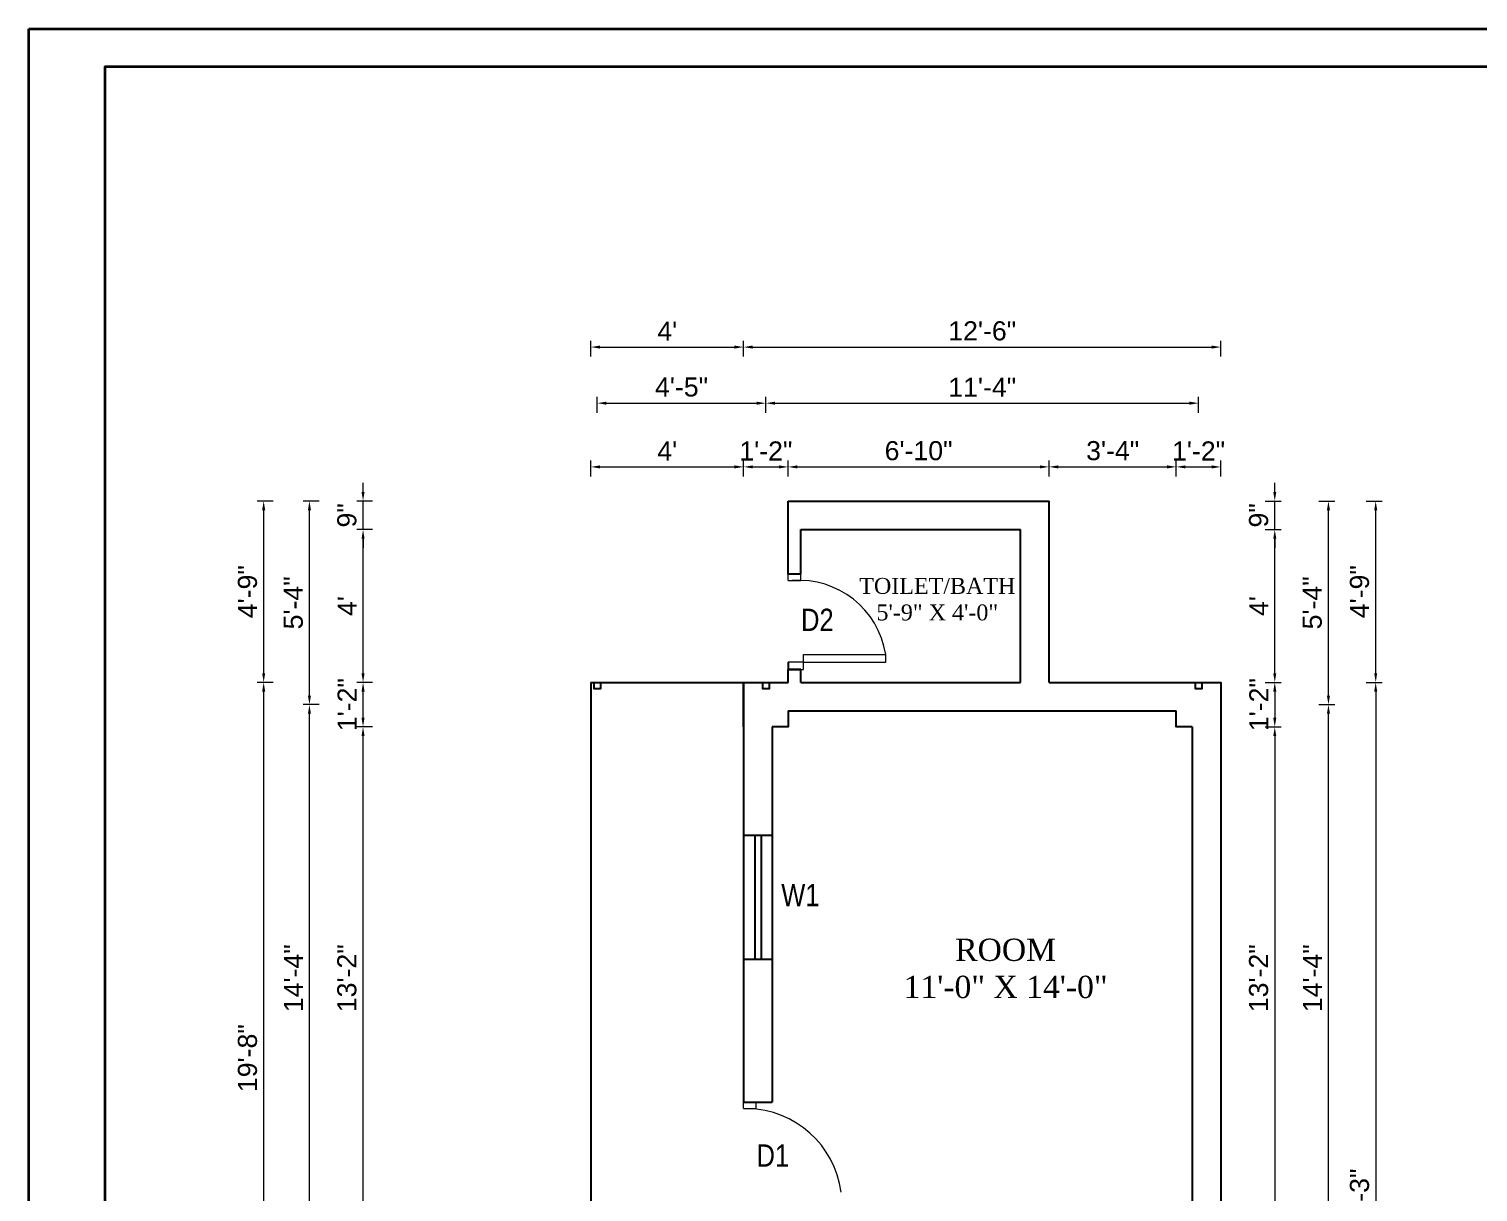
# Model space of a CAD drawing. Header units: inches. Extents: x 0 to 383786, y -45810 to 0.
# Drawn here: x 338159.9 to 338615.3, y -43385.1 to -43019.5 of the extents above; entities that cross this region are included whole.
import ezdxf

# ---------------------------------------------------------------- set-up
doc = ezdxf.new("R2010")
doc.units = ezdxf.units.IN
doc.header["$LTSCALE"] = 2
doc.header["$MEASUREMENT"] = 0
doc.header["$PDMODE"] = 34
doc.layers.get('0').update_dxf_attribs({"linetype": 'CONTINUOUS'})
doc.layers.get('DEFPOINTS').update_dxf_attribs({"color": 141, "linetype": 'CONTINUOUS'})
for name, color, linetype, lineweight in [('dimension', 160, 'CONTINUOUS', 15), ('steps', 253, 'CONTINUOUS', 20), ('truss', 1, 'CONTINUOUS', 25)]:
    doc.layers.add(name, color=color, linetype=linetype, lineweight=lineweight)
doc.layers.add('Normal Wall', color=7, linetype='CONTINUOUS', lineweight=35, true_color=0xffaf89)
doc.styles.add('Lettring Text', font='arial.ttf')
doc.styles.get("Standard").update_dxf_attribs({"font": 'ARIALN.TTF'})
doc.dimstyles.new('Copy of Standard', dxfattribs={"dimtxt": 6, "dimasz": 2.875, "dimexe": 2, "dimexo": 4, "dimgap": 2, "dimtad": 1, "dimdec": 0, "dimrnd": 1, "dimzin": 0, "dimdsep": 46, "dimlunit": 4, "dimtxsty": 'Lettring Text', "dimcen": 0.1, "dimclrd": 7, "dimclre": 7, "dimclrt": 7, "dimazin": 0, "dimtfac": 0.645, "dimtdec": 0, "dimtmove": 1, "dimatfit": 0, "dimfxl": 3, "dimfxlon": 1, "dimtfillclr": 256, "dimtolj": 1, "dimtzin": 0, "dimlwd": -1, "dimlwe": -1, "dimarcsym": 2})

# ---------------------------------------------------------------- blocks, each defined once
blk = doc.blocks.new('*D830')
at = {"layer": 'DEFPOINTS', "color": 0, "ltscale": 0.5, "transparency": 16777216}
for p in [(338384.5, -43157.12), (338336.5, -43224.85), (338384.5, -43224.85)]:
    blk.add_point(p, dxfattribs=at)
at = {"layer": 'steps', "color": 7, "ltscale": 0.5, "transparency": 16777216}
for p, q in [((338336.5, -43160.12), (338336.5, -43155.12)), ((338384.5, -43160.12), (338384.5, -43155.12)), ((338339.37, -43157.12), (338381.62, -43157.12))]:
    blk.add_line(p, q, dxfattribs=at)
for points in [[(338339.37, -43156.64), (338339.37, -43157.6), (338336.5, -43157.12)], [(338381.62, -43156.64), (338381.62, -43157.6), (338384.5, -43157.12)]]:
    blk.add_solid(points, dxfattribs=at)
at = {"layer": 'steps', "color": 7, "ltscale": 0.5, "transparency": 16777216, "insert": (338360.5, -43152.12), "char_height": 6, "attachment_point": 5, "style": 'Lettring Text'}
blk.add_mtext("\\A1;4'", dxfattribs=at)
blk = doc.blocks.new('*D831')
at = {"layer": 'DEFPOINTS', "color": 0, "ltscale": 0.5, "transparency": 16777216}
for p in [(338398.5, -43157.12), (338398.5, -43167.85), (338384.5, -43224.85)]:
    blk.add_point(p, dxfattribs=at)
at = {"layer": 'steps', "color": 7, "ltscale": 0.5, "transparency": 16777216}
for p, q in [((338384.5, -43160.12), (338384.5, -43155.12)), ((338398.5, -43160.12), (338398.5, -43155.12)), ((338387.37, -43157.12), (338395.62, -43157.12))]:
    blk.add_line(p, q, dxfattribs=at)
for points in [[(338387.37, -43156.64), (338387.37, -43157.6), (338384.5, -43157.12)], [(338395.62, -43156.64), (338395.62, -43157.6), (338398.5, -43157.12)]]:
    blk.add_solid(points, dxfattribs=at)
at = {"layer": 'steps', "color": 7, "ltscale": 0.5, "transparency": 16777216, "insert": (338391.5, -43152.11), "char_height": 6, "attachment_point": 5, "style": 'Lettring Text'}
blk.add_mtext('\\A1;1\'-2"', dxfattribs=at)
blk = doc.blocks.new('*D832')
at = {"layer": 'DEFPOINTS', "color": 0, "ltscale": 0.5, "transparency": 16777216}
for p in [(338480.5, -43157.12), (338398.5, -43167.85), (338480.5, -43167.85)]:
    blk.add_point(p, dxfattribs=at)
at = {"layer": 'steps', "color": 7, "ltscale": 0.5, "transparency": 16777216}
for p, q in [((338398.5, -43160.12), (338398.5, -43155.12)), ((338480.5, -43160.12), (338480.5, -43155.12)), ((338401.37, -43157.12), (338477.62, -43157.12))]:
    blk.add_line(p, q, dxfattribs=at)
for points in [[(338401.37, -43156.64), (338401.37, -43157.6), (338398.5, -43157.12)], [(338477.62, -43156.64), (338477.62, -43157.6), (338480.5, -43157.12)]]:
    blk.add_solid(points, dxfattribs=at)
at = {"layer": 'steps', "color": 7, "ltscale": 0.5, "transparency": 16777216, "insert": (338439.5, -43152.06), "char_height": 6, "attachment_point": 5, "style": 'Lettring Text'}
blk.add_mtext('\\A1;6\'-10"', dxfattribs=at)
blk = doc.blocks.new('*D833')
at = {"layer": 'DEFPOINTS', "color": 0, "ltscale": 0.5, "transparency": 16777216}
for p in [(338520.5, -43157.12), (338480.5, -43167.85), (338520.5, -43233.85)]:
    blk.add_point(p, dxfattribs=at)
at = {"layer": 'steps', "color": 7, "ltscale": 0.5, "transparency": 16777216}
for p, q in [((338480.5, -43160.12), (338480.5, -43155.12)), ((338520.5, -43160.12), (338520.5, -43155.12)), ((338483.37, -43157.12), (338517.62, -43157.12))]:
    blk.add_line(p, q, dxfattribs=at)
for points in [[(338483.37, -43156.64), (338483.37, -43157.6), (338480.5, -43157.12)], [(338517.62, -43156.64), (338517.62, -43157.6), (338520.5, -43157.12)]]:
    blk.add_solid(points, dxfattribs=at)
at = {"layer": 'steps', "color": 7, "ltscale": 0.5, "transparency": 16777216, "insert": (338500.5, -43152.05), "char_height": 6, "attachment_point": 5, "style": 'Lettring Text'}
blk.add_mtext('\\A1;3\'-4"', dxfattribs=at)
blk = doc.blocks.new('*D834')
at = {"layer": 'DEFPOINTS', "color": 0, "ltscale": 0.5, "transparency": 16777216}
for p in [(338534.5, -43157.12), (338534.5, -43224.85), (338520.5, -43233.85)]:
    blk.add_point(p, dxfattribs=at)
at = {"layer": 'steps', "color": 7, "ltscale": 0.5, "transparency": 16777216}
for p, q in [((338520.5, -43160.12), (338520.5, -43155.12)), ((338534.5, -43160.12), (338534.5, -43155.12)), ((338523.37, -43157.12), (338531.62, -43157.12))]:
    blk.add_line(p, q, dxfattribs=at)
for points in [[(338523.37, -43156.64), (338523.37, -43157.6), (338520.5, -43157.12)], [(338531.62, -43156.64), (338531.62, -43157.6), (338534.5, -43157.12)]]:
    blk.add_solid(points, dxfattribs=at)
at = {"layer": 'steps', "color": 7, "ltscale": 0.5, "transparency": 16777216, "insert": (338527.5, -43152.11), "char_height": 6, "attachment_point": 5, "style": 'Lettring Text'}
blk.add_mtext('\\A1;1\'-2"', dxfattribs=at)
blk = doc.blocks.new('*D835')
at = {"layer": 'DEFPOINTS', "color": 0, "ltscale": 0.5, "transparency": 16777216}
for p in [(338391.5, -43137.09), (338338.5, -43225.85), (338391.5, -43231.85)]:
    blk.add_point(p, dxfattribs=at)
at = {"layer": 'steps', "color": 7, "ltscale": 0.5, "transparency": 16777216}
for p, q in [((338338.5, -43140.09), (338338.5, -43135.09)), ((338341.37, -43137.09), (338388.62, -43137.09)), ((338391.5, -43140.09), (338391.5, -43135.09))]:
    blk.add_line(p, q, dxfattribs=at)
for points in [[(338341.37, -43136.61), (338341.37, -43137.57), (338338.5, -43137.09)], [(338388.62, -43136.61), (338388.62, -43137.57), (338391.5, -43137.09)]]:
    blk.add_solid(points, dxfattribs=at)
at = {"layer": 'steps', "color": 7, "ltscale": 0.5, "transparency": 16777216, "insert": (338365, -43132.04), "char_height": 6, "attachment_point": 5, "style": 'Lettring Text'}
blk.add_mtext('\\A1;4\'-5"', dxfattribs=at)
blk = doc.blocks.new('*D836')
at = {"layer": 'DEFPOINTS', "color": 0, "ltscale": 0.5, "transparency": 16777216}
for p in [(338527.5, -43137.09), (338527.5, -43225.85), (338391.5, -43231.85)]:
    blk.add_point(p, dxfattribs=at)
at = {"layer": 'steps', "color": 7, "ltscale": 0.5, "transparency": 16777216}
for p, q in [((338391.5, -43140.09), (338391.5, -43135.09)), ((338394.37, -43137.09), (338524.62, -43137.09)), ((338527.5, -43140.09), (338527.5, -43135.09))]:
    blk.add_line(p, q, dxfattribs=at)
for points in [[(338394.37, -43136.61), (338394.37, -43137.57), (338391.5, -43137.09)], [(338524.62, -43136.61), (338524.62, -43137.57), (338527.5, -43137.09)]]:
    blk.add_solid(points, dxfattribs=at)
at = {"layer": 'steps', "color": 7, "ltscale": 0.5, "transparency": 16777216, "insert": (338459.5, -43132.08), "char_height": 6, "attachment_point": 5, "style": 'Lettring Text'}
blk.add_mtext('\\A1;11\'-4"', dxfattribs=at)
blk = doc.blocks.new('*D837')
at = {"layer": 'DEFPOINTS', "color": 0, "ltscale": 0.5, "transparency": 16777216}
for p in [(338384.5, -43119.46), (338336.5, -43224.85), (338384.5, -43224.85)]:
    blk.add_point(p, dxfattribs=at)
at = {"layer": 'steps', "color": 7, "ltscale": 0.5, "transparency": 16777216}
for p, q in [((338336.5, -43122.46), (338336.5, -43117.46)), ((338339.37, -43119.46), (338381.62, -43119.46)), ((338384.5, -43122.46), (338384.5, -43117.46))]:
    blk.add_line(p, q, dxfattribs=at)
for points in [[(338339.37, -43118.98), (338339.37, -43119.94), (338336.5, -43119.46)], [(338381.62, -43118.98), (338381.62, -43119.94), (338384.5, -43119.46)]]:
    blk.add_solid(points, dxfattribs=at)
at = {"layer": 'steps', "color": 7, "ltscale": 0.5, "transparency": 16777216, "insert": (338360.5, -43114.46), "char_height": 6, "attachment_point": 5, "style": 'Lettring Text'}
blk.add_mtext("\\A1;4'", dxfattribs=at)
blk = doc.blocks.new('*D838')
at = {"layer": 'DEFPOINTS', "color": 0, "ltscale": 0.5, "transparency": 16777216}
for p in [(338534.5, -43119.46), (338384.5, -43224.85), (338534.5, -43224.85)]:
    blk.add_point(p, dxfattribs=at)
at = {"layer": 'steps', "color": 7, "ltscale": 0.5, "transparency": 16777216}
for p, q in [((338384.5, -43122.46), (338384.5, -43117.46)), ((338387.37, -43119.46), (338531.62, -43119.46)), ((338534.5, -43122.46), (338534.5, -43117.46))]:
    blk.add_line(p, q, dxfattribs=at)
for points in [[(338387.37, -43118.98), (338387.37, -43119.94), (338384.5, -43119.46)], [(338531.62, -43118.98), (338531.62, -43119.94), (338534.5, -43119.46)]]:
    blk.add_solid(points, dxfattribs=at)
at = {"layer": 'steps', "color": 7, "ltscale": 0.5, "transparency": 16777216, "insert": (338459.5, -43114.39), "char_height": 6, "attachment_point": 5, "style": 'Lettring Text'}
blk.add_mtext('\\A1;12\'-6"', dxfattribs=at)
blk = doc.blocks.new('*D839')
at = {"layer": 'DEFPOINTS', "color": 0, "ltscale": 0.5, "transparency": 16777216}
for p in [(338534.5, -43224.85), (338534.5, -43238.85), (338551.45, -43238.85)]:
    blk.add_point(p, dxfattribs=at)
at = {"layer": 'steps', "color": 7, "ltscale": 0.5, "transparency": 16777216}
for p, q in [((338548.45, -43224.85), (338553.45, -43224.85)), ((338551.45, -43227.73), (338551.45, -43235.98)), ((338548.45, -43238.85), (338553.45, -43238.85))]:
    blk.add_line(p, q, dxfattribs=at)
for points in [[(338550.97, -43227.73), (338551.93, -43227.73), (338551.45, -43224.85)], [(338550.97, -43235.98), (338551.93, -43235.98), (338551.45, -43238.85)]]:
    blk.add_solid(points, dxfattribs=at)
at = {"layer": 'steps', "color": 7, "ltscale": 0.5, "transparency": 16777216, "insert": (338546.44, -43231.85), "char_height": 6, "attachment_point": 5, "rotation": 90, "style": 'Lettring Text'}
blk.add_mtext('\\A1;1\'-2"', dxfattribs=at)
blk = doc.blocks.new('*D816')
at = {"layer": 'DEFPOINTS', "color": 0, "ltscale": 0.5, "transparency": 16777216}
for p in [(338471.5, -43176.85), (338551.45, -43176.85), (338534.5, -43224.85)]:
    blk.add_point(p, dxfattribs=at)
at = {"layer": 'steps', "color": 7, "ltscale": 0.5, "transparency": 16777216}
for p, q in [((338548.45, -43176.85), (338553.45, -43176.85)), ((338551.45, -43221.98), (338551.45, -43179.73)), ((338548.45, -43224.85), (338553.45, -43224.85))]:
    blk.add_line(p, q, dxfattribs=at)
for points in [[(338550.97, -43179.73), (338551.93, -43179.73), (338551.45, -43176.85)], [(338550.97, -43221.98), (338551.93, -43221.98), (338551.45, -43224.85)]]:
    blk.add_solid(points, dxfattribs=at)
at = {"layer": 'steps', "color": 7, "ltscale": 0.5, "transparency": 16777216, "insert": (338546.45, -43200.85), "char_height": 6, "attachment_point": 5, "rotation": 90, "style": 'Lettring Text'}
blk.add_mtext("\\A1;4'", dxfattribs=at)
blk = doc.blocks.new('*D817')
at = {"layer": 'DEFPOINTS', "color": 0, "ltscale": 0.5, "transparency": 16777216}
for p in [(338480.5, -43167.85), (338551.45, -43167.85), (338471.5, -43176.85)]:
    blk.add_point(p, dxfattribs=at)
at = {"layer": 'steps', "color": 7, "ltscale": 0.5, "transparency": 16777216}
for p, q in [((338551.45, -43164.98), (338551.45, -43162.1)), ((338548.45, -43167.85), (338553.45, -43167.85)), ((338551.45, -43176.85), (338551.45, -43167.85)), ((338548.45, -43176.85), (338553.45, -43176.85)), ((338551.45, -43179.73), (338551.45, -43182.6))]:
    blk.add_line(p, q, dxfattribs=at)
for points in [[(338550.97, -43164.98), (338551.93, -43164.98), (338551.45, -43167.85)], [(338550.97, -43179.73), (338551.93, -43179.73), (338551.45, -43176.85)]]:
    blk.add_solid(points, dxfattribs=at)
at = {"layer": 'steps', "color": 7, "ltscale": 0.5, "transparency": 16777216, "insert": (338546.39, -43172.35), "char_height": 6, "attachment_point": 5, "rotation": 90, "style": 'Lettring Text'}
blk.add_mtext('\\A1;9"', dxfattribs=at)
blk = doc.blocks.new('*D818')
at = {"layer": 'DEFPOINTS', "color": 0, "ltscale": 0.5, "transparency": 16777216}
for p in [(338534.5, -43238.85), (338534.5, -43396.85), (338551.45, -43396.85)]:
    blk.add_point(p, dxfattribs=at)
at = {"layer": 'steps', "color": 7, "ltscale": 0.5, "transparency": 16777216}
for p, q in [((338548.45, -43238.85), (338553.45, -43238.85)), ((338551.45, -43241.73), (338551.45, -43393.98)), ((338548.45, -43396.85), (338553.45, -43396.85))]:
    blk.add_line(p, q, dxfattribs=at)
for points in [[(338550.97, -43241.73), (338551.93, -43241.73), (338551.45, -43238.85)], [(338550.97, -43393.98), (338551.93, -43393.98), (338551.45, -43396.85)]]:
    blk.add_solid(points, dxfattribs=at)
at = {"layer": 'steps', "color": 7, "ltscale": 0.5, "transparency": 16777216, "insert": (338546.39, -43317.85), "char_height": 6, "attachment_point": 5, "rotation": 90, "style": 'Lettring Text'}
blk.add_mtext('\\A1;13\'-2"', dxfattribs=at)
blk = doc.blocks.new('*D840')
at = {"layer": 'DEFPOINTS', "color": 0, "ltscale": 0.5, "transparency": 16777216}
for p in [(338534.5, -43231.85), (338568.31, -43231.85), (338534.5, -43403.85)]:
    blk.add_point(p, dxfattribs=at)
at = {"layer": 'steps', "color": 7, "ltscale": 0.5, "transparency": 16777216}
for p, q in [((338565.31, -43231.85), (338570.31, -43231.85)), ((338568.31, -43400.98), (338568.31, -43234.73)), ((338565.31, -43403.85), (338570.31, -43403.85))]:
    blk.add_line(p, q, dxfattribs=at)
for points in [[(338567.83, -43234.73), (338568.79, -43234.73), (338568.31, -43231.85)], [(338567.83, -43400.98), (338568.79, -43400.98), (338568.31, -43403.85)]]:
    blk.add_solid(points, dxfattribs=at)
at = {"layer": 'steps', "color": 7, "ltscale": 0.5, "transparency": 16777216, "insert": (338563.3, -43317.85), "char_height": 6, "attachment_point": 5, "rotation": 90, "style": 'Lettring Text'}
blk.add_mtext('\\A1;14\'-4"', dxfattribs=at)
blk = doc.blocks.new('*D841')
at = {"layer": 'DEFPOINTS', "color": 0, "ltscale": 0.5, "transparency": 16777216}
for p in [(338480.5, -43167.85), (338568.31, -43167.85), (338534.5, -43231.85)]:
    blk.add_point(p, dxfattribs=at)
at = {"layer": 'steps', "color": 7, "ltscale": 0.5, "transparency": 16777216}
for p, q in [((338565.31, -43167.85), (338570.31, -43167.85)), ((338568.31, -43228.98), (338568.31, -43170.73)), ((338565.31, -43231.85), (338570.31, -43231.85))]:
    blk.add_line(p, q, dxfattribs=at)
for points in [[(338567.83, -43170.73), (338568.79, -43170.73), (338568.31, -43167.85)], [(338567.83, -43228.98), (338568.79, -43228.98), (338568.31, -43231.85)]]:
    blk.add_solid(points, dxfattribs=at)
at = {"layer": 'steps', "color": 7, "ltscale": 0.5, "transparency": 16777216, "insert": (338563.26, -43199.85), "char_height": 6, "attachment_point": 5, "rotation": 90, "style": 'Lettring Text'}
blk.add_mtext('\\A1;5\'-4"', dxfattribs=at)
blk = doc.blocks.new('*D842')
at = {"layer": 'DEFPOINTS', "color": 0, "ltscale": 0.5, "transparency": 16777216}
for p in [(338534.5, -43224.85), (338534.5, -43551.85), (338583.17, -43551.85)]:
    blk.add_point(p, dxfattribs=at)
at = {"layer": 'steps', "color": 7, "ltscale": 0.5, "transparency": 16777216}
for p, q in [((338580.17, -43224.85), (338585.17, -43224.85)), ((338583.17, -43227.73), (338583.17, -43548.98)), ((338580.17, -43551.85), (338585.17, -43551.85))]:
    blk.add_line(p, q, dxfattribs=at)
for points in [[(338582.69, -43227.73), (338583.64, -43227.73), (338583.17, -43224.85)], [(338582.69, -43548.98), (338583.64, -43548.98), (338583.17, -43551.85)]]:
    blk.add_solid(points, dxfattribs=at)
at = {"layer": 'steps', "color": 7, "ltscale": 0.5, "transparency": 16777216, "insert": (338578.1, -43388.35), "char_height": 6, "attachment_point": 5, "rotation": 90, "style": 'Lettring Text'}
blk.add_mtext('\\A1;27\'-3"', dxfattribs=at)
blk = doc.blocks.new('*D843')
at = {"layer": 'DEFPOINTS', "color": 0, "ltscale": 0.5, "transparency": 16777216}
for p in [(338480.5, -43167.85), (338583.17, -43167.85), (338534.5, -43224.85)]:
    blk.add_point(p, dxfattribs=at)
at = {"layer": 'steps', "color": 7, "ltscale": 0.5, "transparency": 16777216}
for p, q in [((338580.17, -43167.85), (338585.17, -43167.85)), ((338583.17, -43221.98), (338583.17, -43170.73)), ((338580.17, -43224.85), (338585.17, -43224.85))]:
    blk.add_line(p, q, dxfattribs=at)
for points in [[(338582.69, -43170.73), (338583.64, -43170.73), (338583.17, -43167.85)], [(338582.69, -43221.98), (338583.64, -43221.98), (338583.17, -43224.85)]]:
    blk.add_solid(points, dxfattribs=at)
at = {"layer": 'steps', "color": 7, "ltscale": 0.5, "transparency": 16777216, "insert": (338578.1, -43196.35), "char_height": 6, "attachment_point": 5, "rotation": 90, "style": 'Lettring Text'}
blk.add_mtext('\\A1;4\'-9"', dxfattribs=at)
blk = doc.blocks.new('*D826')
at = {"layer": 'DEFPOINTS', "color": 0, "ltscale": 0.5, "transparency": 16777216}
for p in [(338264.89, -43238.85), (338384.5, -43238.85), (338393.5, -43396.85)]:
    blk.add_point(p, dxfattribs=at)
at = {"layer": 'steps', "color": 7, "ltscale": 0.5, "transparency": 16777216}
for p, q in [((338267.89, -43238.85), (338262.89, -43238.85)), ((338264.89, -43393.98), (338264.89, -43241.73)), ((338267.89, -43396.85), (338262.89, -43396.85))]:
    blk.add_line(p, q, dxfattribs=at)
for points in [[(338264.41, -43241.73), (338265.37, -43241.73), (338264.89, -43238.85)], [(338264.41, -43393.98), (338265.37, -43393.98), (338264.89, -43396.85)]]:
    blk.add_solid(points, dxfattribs=at)
at = {"layer": 'steps', "color": 7, "ltscale": 0.5, "transparency": 16777216, "insert": (338259.83, -43317.85), "char_height": 6, "attachment_point": 5, "rotation": 90, "style": 'Lettring Text'}
blk.add_mtext('\\A1;13\'-2"', dxfattribs=at)
blk = doc.blocks.new('*D827')
at = {"layer": 'DEFPOINTS', "color": 0, "ltscale": 0.5, "transparency": 16777216}
for p in [(338264.89, -43224.85), (338384.5, -43224.85), (338384.5, -43238.85)]:
    blk.add_point(p, dxfattribs=at)
at = {"layer": 'steps', "color": 7, "ltscale": 0.5, "transparency": 16777216}
for p, q in [((338267.89, -43224.85), (338262.89, -43224.85)), ((338264.89, -43235.98), (338264.89, -43227.73)), ((338267.89, -43238.85), (338262.89, -43238.85))]:
    blk.add_line(p, q, dxfattribs=at)
for points in [[(338264.41, -43227.73), (338265.37, -43227.73), (338264.89, -43224.85)], [(338264.41, -43235.98), (338265.37, -43235.98), (338264.89, -43238.85)]]:
    blk.add_solid(points, dxfattribs=at)
at = {"layer": 'steps', "color": 7, "ltscale": 0.5, "transparency": 16777216, "insert": (338259.88, -43231.85), "char_height": 6, "attachment_point": 5, "rotation": 90, "style": 'Lettring Text'}
blk.add_mtext('\\A1;1\'-2"', dxfattribs=at)
blk = doc.blocks.new('*D828')
at = {"layer": 'DEFPOINTS', "color": 0, "ltscale": 0.5, "transparency": 16777216}
for p in [(338264.89, -43176.85), (338402.5, -43176.85), (338384.5, -43224.85)]:
    blk.add_point(p, dxfattribs=at)
at = {"layer": 'steps', "color": 7, "ltscale": 0.5, "transparency": 16777216}
for p, q in [((338267.89, -43176.85), (338262.89, -43176.85)), ((338264.89, -43221.98), (338264.89, -43179.73)), ((338267.89, -43224.85), (338262.89, -43224.85))]:
    blk.add_line(p, q, dxfattribs=at)
for points in [[(338264.41, -43179.73), (338265.37, -43179.73), (338264.89, -43176.85)], [(338264.41, -43221.98), (338265.37, -43221.98), (338264.89, -43224.85)]]:
    blk.add_solid(points, dxfattribs=at)
at = {"layer": 'steps', "color": 7, "ltscale": 0.5, "transparency": 16777216, "insert": (338259.89, -43200.85), "char_height": 6, "attachment_point": 5, "rotation": 90, "style": 'Lettring Text'}
blk.add_mtext("\\A1;4'", dxfattribs=at)
blk = doc.blocks.new('*D829')
at = {"layer": 'DEFPOINTS', "color": 0, "ltscale": 0.5, "transparency": 16777216}
for p in [(338264.89, -43167.85), (338398.5, -43167.85), (338402.5, -43176.85)]:
    blk.add_point(p, dxfattribs=at)
at = {"layer": 'steps', "color": 7, "ltscale": 0.5, "transparency": 16777216}
for p, q in [((338264.89, -43164.98), (338264.89, -43162.1)), ((338267.89, -43167.85), (338262.89, -43167.85)), ((338264.89, -43176.85), (338264.89, -43167.85)), ((338267.89, -43176.85), (338262.89, -43176.85)), ((338264.89, -43179.73), (338264.89, -43182.6))]:
    blk.add_line(p, q, dxfattribs=at)
for points in [[(338264.41, -43164.98), (338265.37, -43164.98), (338264.89, -43167.85)], [(338264.41, -43179.73), (338265.37, -43179.73), (338264.89, -43176.85)]]:
    blk.add_solid(points, dxfattribs=at)
at = {"layer": 'steps', "color": 7, "ltscale": 0.5, "transparency": 16777216, "insert": (338259.83, -43172.35), "char_height": 6, "attachment_point": 5, "rotation": 90, "style": 'Lettring Text'}
blk.add_mtext('\\A1;9"', dxfattribs=at)
blk = doc.blocks.new('*D857')
at = {"layer": 'DEFPOINTS', "color": 0, "ltscale": 0.5, "transparency": 16777216}
for p in [(338248.05, -43231.85), (338384.5, -43231.85), (338534.5, -43403.85)]:
    blk.add_point(p, dxfattribs=at)
at = {"layer": 'steps', "color": 7, "ltscale": 0.5, "transparency": 16777216}
for p, q in [((338251.05, -43231.85), (338246.05, -43231.85)), ((338248.05, -43400.98), (338248.05, -43234.73)), ((338251.05, -43403.85), (338246.05, -43403.85))]:
    blk.add_line(p, q, dxfattribs=at)
for points in [[(338247.57, -43234.73), (338248.53, -43234.73), (338248.05, -43231.85)], [(338247.57, -43400.98), (338248.53, -43400.98), (338248.05, -43403.85)]]:
    blk.add_solid(points, dxfattribs=at)
at = {"layer": 'steps', "color": 7, "ltscale": 0.5, "transparency": 16777216, "insert": (338243.03, -43317.85), "char_height": 6, "attachment_point": 5, "rotation": 90, "style": 'Lettring Text'}
blk.add_mtext('\\A1;14\'-4"', dxfattribs=at)
blk = doc.blocks.new('*D858')
at = {"layer": 'DEFPOINTS', "color": 0, "ltscale": 0.5, "transparency": 16777216}
for p in [(338248.05, -43167.85), (338398.5, -43167.85), (338384.5, -43231.85)]:
    blk.add_point(p, dxfattribs=at)
at = {"layer": 'steps', "color": 7, "ltscale": 0.5, "transparency": 16777216}
for p, q in [((338251.05, -43167.85), (338246.05, -43167.85)), ((338248.05, -43228.98), (338248.05, -43170.73)), ((338251.05, -43231.85), (338246.05, -43231.85))]:
    blk.add_line(p, q, dxfattribs=at)
for points in [[(338247.57, -43170.73), (338248.53, -43170.73), (338248.05, -43167.85)], [(338247.57, -43228.98), (338248.53, -43228.98), (338248.05, -43231.85)]]:
    blk.add_solid(points, dxfattribs=at)
at = {"layer": 'steps', "color": 7, "ltscale": 0.5, "transparency": 16777216, "insert": (338243, -43199.85), "char_height": 6, "attachment_point": 5, "rotation": 90, "style": 'Lettring Text'}
blk.add_mtext('\\A1;5\'-4"', dxfattribs=at)
blk = doc.blocks.new('*D860')
at = {"layer": 'DEFPOINTS', "color": 0, "ltscale": 0.5, "transparency": 16777216}
for p in [(338233.66, -43224.85), (338336.5, -43224.85), (338276.5, -43461.09)]:
    blk.add_point(p, dxfattribs=at)
at = {"layer": 'steps', "color": 7, "ltscale": 0.5, "transparency": 16777216}
for p, q in [((338236.66, -43224.85), (338231.66, -43224.85)), ((338233.66, -43458.21), (338233.66, -43227.73)), ((338236.66, -43461.09), (338231.66, -43461.09))]:
    blk.add_line(p, q, dxfattribs=at)
for points in [[(338233.18, -43227.73), (338234.14, -43227.73), (338233.66, -43224.85)], [(338233.18, -43458.21), (338234.14, -43458.21), (338233.66, -43461.09)]]:
    blk.add_solid(points, dxfattribs=at)
at = {"layer": 'steps', "color": 7, "ltscale": 0.5, "transparency": 16777216, "insert": (338228.59, -43342.97), "char_height": 6, "attachment_point": 5, "rotation": 90, "style": 'Lettring Text'}
blk.add_mtext('\\A1;19\'-8"', dxfattribs=at)
blk = doc.blocks.new('*D861')
at = {"layer": 'DEFPOINTS', "color": 0, "ltscale": 0.5, "transparency": 16777216}
for p in [(338233.66, -43167.85), (338398.5, -43167.85), (338336.5, -43224.85)]:
    blk.add_point(p, dxfattribs=at)
at = {"layer": 'steps', "color": 7, "ltscale": 0.5, "transparency": 16777216}
for p, q in [((338236.66, -43167.85), (338231.66, -43167.85)), ((338233.66, -43221.98), (338233.66, -43170.73)), ((338236.66, -43224.85), (338231.66, -43224.85))]:
    blk.add_line(p, q, dxfattribs=at)
for points in [[(338233.18, -43170.73), (338234.14, -43170.73), (338233.66, -43167.85)], [(338233.18, -43221.98), (338234.14, -43221.98), (338233.66, -43224.85)]]:
    blk.add_solid(points, dxfattribs=at)
at = {"layer": 'steps', "color": 7, "ltscale": 0.5, "transparency": 16777216, "insert": (338228.59, -43196.35), "char_height": 6, "attachment_point": 5, "rotation": 90, "style": 'Lettring Text'}
blk.add_mtext('\\A1;4\'-9"', dxfattribs=at)

msp = doc.modelspace()

# ---------------------------------------------------------------- linework, layer by layer
at = {"ltscale": 0.5}
for p, q in [((338398.5, -43190.85), (338398.5, -43167.85)), ((338398.5, -43167.85), (338480.5, -43167.85)), ((338480.5, -43224.85), (338480.5, -43167.85)), ((338402.5, -43190.85), (338402.5, -43176.85)), ((338402.5, -43176.85), (338471.5, -43176.85)), ((338471.5, -43224.85), (338471.5, -43176.85)), ((338402.5, -43190.85), (338398.5, -43190.85)), ((338336.5, -43224.85), (338398.5, -43224.85)), ((338398.5, -43224.85), (338398.5, -43220.85)), ((338402.5, -43220.85), (338398.5, -43220.85)), ((338402.5, -43224.85), (338402.5, -43220.85)), ((338402.5, -43224.85), (338402.5, -43220.85)), ((338402.5, -43224.85), (338471.5, -43224.85)), ((338480.5, -43224.85), (338534.5, -43224.85)), ((338398.5, -43233.85), (338520.5, -43233.85)), ((338384.5, -43272.85), (338393.5, -43272.85)), ((338388, -43272.85), (338388, -43311.85)), ((338390, -43272.85), (338390, -43311.85)), ((338384.5, -43311.85), (338393.5, -43311.85)), ((338384.5, -43356.85), (338393.5, -43356.85))]:
    msp.add_line(p, q, dxfattribs=at)
at = {"color": 242, "ltscale": 0.5, "true_color": 0xcd2027}
for p, q in [((338336.5, -43224.85), (338336.5, -43460.85)), ((338384.5, -43224.85), (338384.5, -43356.85)), ((338534.5, -43224.85), (338534.5, -43551.85)), ((338393.5, -43238.85), (338393.5, -43356.85)), ((338525.5, -43238.85), (338525.5, -43396.85))]:
    msp.add_line(p, q, dxfattribs=at)
at = {"ltscale": 0.5}
for points in [[(338339.5, -43224.85), (338339.5, -43226.85), (338337.5, -43226.85), (338337.5, -43224.85)], [(338392.5, -43224.85), (338392.5, -43226.85), (338390.5, -43226.85), (338390.5, -43224.85)], [(338528.5, -43224.85), (338528.5, -43226.85), (338526.5, -43226.85), (338526.5, -43224.85)]]:
    msp.add_lwpolyline(points, close=True, dxfattribs=at)
for points in [[(338384.5, -43238.85), (338384.5, -43224.85), (338398.5, -43224.85)], [(338520.5, -43224.85), (338534.5, -43224.85), (338534.5, -43238.85)], [(338398.5, -43233.85), (338398.5, -43238.85), (338393.5, -43238.85)], [(338525.5, -43238.85), (338520.5, -43238.85), (338520.5, -43233.85)]]:
    msp.add_lwpolyline(points, dxfattribs=at)
at = {"layer": 'dimension', "ltscale": 7}
for p, q in [((338398.5, -43190.85), (338402.5, -43190.85)), ((338398.5, -43192.85), (338398.5, -43190.85)), ((338398.5, -43192.85), (338402.5, -43192.85)), ((338402.5, -43192.85), (338402.5, -43190.85)), ((338403.3, -43218.45), (338398.5, -43218.45)), ((338398.5, -43218.45), (338398.5, -43220.85)), ((338403.3, -43216.05), (338429.17, -43216.05)), ((338403.3, -43218.45), (338403.3, -43216.05)), ((338403.3, -43218.45), (338429.17, -43218.45)), ((338403.3, -43220.85), (338403.3, -43218.45)), ((338429.17, -43218.45), (338429.17, -43216.05)), ((338398.5, -43220.85), (338403.3, -43220.85)), ((338384.5, -43356.85), (338388.5, -43356.85)), ((338384.5, -43358.85), (338384.5, -43356.85)), ((338388.5, -43358.85), (338388.5, -43356.85)), ((338384.5, -43358.85), (338388.5, -43358.85))]:
    msp.add_line(p, q, dxfattribs=at)
for centre, radius, start, end in [((338401.85, -43220.45), 27.67, 9.1337, 94.3044), ((338385.23, -43389.06), 30.21, 7.6166, 88.9643)]:
    msp.add_arc(centre, radius, start, end, dxfattribs=at)
at = {"layer": 'Normal Wall'}
for points in [[(338159.9, -43019.47), (339217.9, -43019.47), (339217.9, -43769.99), (338159.9, -43769.99)], [(338159.9, -43019.47), (339217.9, -43019.47), (339217.9, -43769.99), (338159.9, -43769.99)], [(339205.99, -43031.37), (338183.71, -43031.37), (338183.71, -43758.09), (339205.99, -43758.09)], [(339205.99, -43031.37), (338183.71, -43031.37), (338183.71, -43758.09), (339205.99, -43758.09)]]:
    msp.add_lwpolyline(points, close=True, dxfattribs=at)
at = {"layer": 'truss', "ltscale": 7}
for p, q in [((338398.5, -43218.45), (338398.5, -43220.85)), ((338398.5, -43220.85), (338402.5, -43220.85))]:
    msp.add_line(p, q, dxfattribs=at)

# ---------------------------------------------------------------- texts
at = {"layer": 'steps', "color": 7, "ltscale": 0.3, "width": 70.3269, "attachment_point": 2}
for s, insert, char_height in [('{\\fTimes New Roman|b0|i0|c0|p18;TOILET/BATH \\P5\'-9" X 4\'-0"}', (338445.39, -43192.03), 5), ('{\\fTimes New Roman|b0|i0|c0|p18;ROOM \\P11\'-0" X 14\'-0"}', (338466.85, -43305.41), 7)]:
    msp.add_mtext(s, dxfattribs=dict(at, insert=insert, char_height=char_height))
at = {"layer": 'steps', "color": 7, "ltscale": 0.3, "char_height": 7, "attachment_point": 8}
for s, insert in [('D2', (338407.68, -43208.7)), ('W1', (338402.35, -43295.21)), ('{\\W1;D1}', (338393.68, -43377.08))]:
    msp.add_mtext_dynamic_manual_height_columns(s, width=18.6213, gutter_width=40, heights=[0], dxfattribs=dict(at, insert=insert))

# ---------------------------------------------------------------- dimensions: what is measured, and where the dimension line sits
at = {"layer": 'steps', "ltscale": 0.5}
for base, p1, p2, picture, middle in [((338384.5, -43119.46), (338336.5, -43224.85), (338384.5, -43224.85), '*D837', (338360.5, -43114.46)), ((338534.5, -43119.46), (338384.5, -43224.85), (338534.5, -43224.85), '*D838', (338459.5, -43114.39)), ((338391.5, -43137.09), (338338.5, -43225.85), (338391.5, -43231.85), '*D835', (338365, -43132.04)), ((338527.5, -43137.09), (338391.5, -43231.85), (338527.5, -43225.85), '*D836', (338459.5, -43132.08)), ((338384.5, -43157.12), (338336.5, -43224.85), (338384.5, -43224.85), '*D830', (338360.5, -43152.12)), ((338480.5, -43157.12), (338398.5, -43167.85), (338480.5, -43167.85), '*D832', (338439.5, -43152.06)), ((338520.5, -43157.12), (338480.5, -43167.85), (338520.5, -43233.85), '*D833', (338500.5, -43152.05))]:
    dim = msp.add_linear_dim(base=base, p1=p1, p2=p2, dimstyle='Copy of Standard', dxfattribs=at)
    dim.commit()
    dim.dimension.update_dxf_attribs({"geometry": picture, "text_midpoint": middle})
for base, p1, p2, picture, middle in [((338398.5, -43157.12), (338384.5, -43224.85), (338398.5, -43167.85), '*D831', (338391.5, -43157.12)), ((338534.5, -43157.12), (338520.5, -43233.85), (338534.5, -43224.85), '*D834', (338527.5, -43157.12))]:
    dim = msp.add_linear_dim(base=base, p1=p1, p2=p2, dimstyle='Copy of Standard', dxfattribs=at)
    dim.commit()
    dim.dimension.update_dxf_attribs({"geometry": picture, "text_midpoint": middle, "dimtype": 160})
for base, p1, p2, picture, middle in [((338264.89, -43167.85), (338402.5, -43176.85), (338398.5, -43167.85), '*D829', (338264.89, -43172.35)), ((338551.45, -43167.85), (338471.5, -43176.85), (338480.5, -43167.85), '*D817', (338551.45, -43172.35)), ((338264.89, -43224.85), (338384.5, -43238.85), (338384.5, -43224.85), '*D827', (338264.89, -43231.85)), ((338551.45, -43238.85), (338534.5, -43224.85), (338534.5, -43238.85), '*D839', (338551.45, -43231.85))]:
    dim = msp.add_linear_dim(base=base, p1=p1, p2=p2, angle=90, dimstyle='Copy of Standard', dxfattribs=at)
    dim.commit()
    dim.dimension.update_dxf_attribs({"geometry": picture, "text_midpoint": middle, "dimtype": 160})
for base, p1, p2, picture, middle in [((338233.66, -43167.85), (338336.5, -43224.85), (338398.5, -43167.85), '*D861', (338228.59, -43196.35)), ((338248.05, -43167.85), (338384.5, -43231.85), (338398.5, -43167.85), '*D858', (338243, -43199.85)), ((338568.31, -43167.85), (338534.5, -43231.85), (338480.5, -43167.85), '*D841', (338563.26, -43199.85)), ((338583.17, -43167.85), (338534.5, -43224.85), (338480.5, -43167.85), '*D843', (338578.1, -43196.35)), ((338264.89, -43176.85), (338384.5, -43224.85), (338402.5, -43176.85), '*D828', (338259.89, -43200.85)), ((338551.45, -43176.85), (338534.5, -43224.85), (338471.5, -43176.85), '*D816', (338546.45, -43200.85)), ((338233.66, -43224.85), (338276.5, -43461.09), (338336.5, -43224.85), '*D860', (338228.59, -43342.97)), ((338583.17, -43551.85), (338534.5, -43224.85), (338534.5, -43551.85), '*D842', (338578.1, -43388.35)), ((338248.05, -43231.85), (338534.5, -43403.85), (338384.5, -43231.85), '*D857', (338243.03, -43317.85)), ((338568.31, -43231.85), (338534.5, -43403.85), (338534.5, -43231.85), '*D840', (338563.3, -43317.85)), ((338264.89, -43238.85), (338393.5, -43396.85), (338384.5, -43238.85), '*D826', (338259.83, -43317.85)), ((338551.45, -43396.85), (338534.5, -43238.85), (338534.5, -43396.85), '*D818', (338546.39, -43317.85))]:
    dim = msp.add_linear_dim(base=base, p1=p1, p2=p2, angle=90, dimstyle='Copy of Standard', dxfattribs=at)
    dim.commit()
    dim.dimension.update_dxf_attribs({"geometry": picture, "text_midpoint": middle})

doc.saveas('drawing.dxf')
